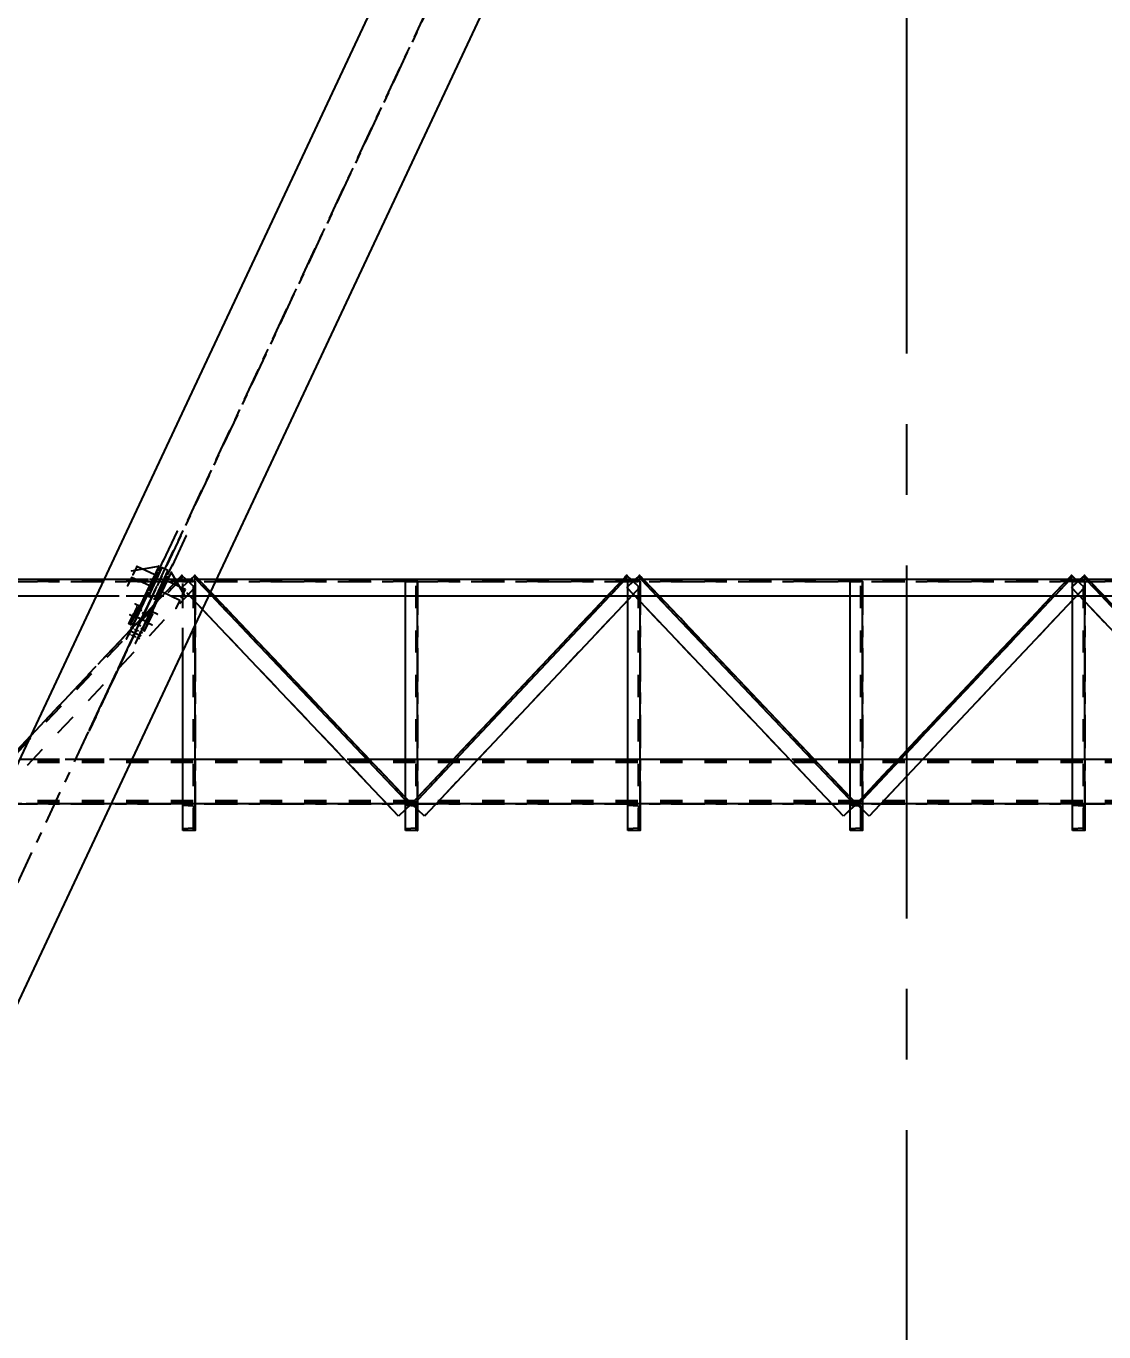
# Model space of a CAD drawing. Header units: millimetres. Extents: x 2368 to 8313, y 7493 to 11698.
# Drawn here: x 4481.4 to 4578.3, y 11225.9 to 11343.4 of the extents above; entities that cross this region are included whole.
import ezdxf

# ---------------------------------------------------------------- set-up
doc = ezdxf.new("R2010")
doc.units = ezdxf.units.MM
for name, pattern in [('CENTER', [50.8, 31.75, -6.35, 6.35, -6.35]), ('XKITLINE00', [0]), ('XKITLINE02', [4, 2, -2]), ('XKITLINE03', [6, 3, -1, 1, -1])]:
    doc.linetypes.add(name, pattern=pattern)
doc.styles.add('ROMANS', font='romans.shx')
doc.dimstyles.new('MD300', dxfattribs={"dimtxt": 2.5, "dimasz": 2.5, "dimexe": 1, "dimexo": 1, "dimgap": 0.5, "dimtad": 1, "dimdec": 1, "dimlfac": 50, "dimrnd": 0.5, "dimdsep": 46, "dimtxsty": 'ROMANS', "dimcen": 1, "dimclrd": 146, "dimclre": 146, "dimclrt": 30, "dimadec": 1, "dimazin": 2, "dimtfac": 1, "dimtdec": 1, "dimtmove": 0, "dimatfit": 1, "dimfxl": 1, "dimtolj": 1, "dimtzin": 0, "dimlwd": -1, "dimlwe": -1, "dimarcsym": 0})

# ---------------------------------------------------------------- blocks, each defined once
blk = doc.blocks.new('*D28')
at = {"color": 146, "transparency": 16777216}
for p, q in [((4264.13, 11249.2), (4264.13, 10991.04)), ((5216.59, 11054.98), (5216.59, 10991.04)), ((5214.09, 10992.04), (4266.63, 10992.04))]:
    blk.add_line(p, q, dxfattribs=at)
for points in [[(4266.63, 10992.45), (4266.63, 10991.62), (4264.13, 10992.04)], [(5214.09, 10992.45), (5214.09, 10991.62), (5216.59, 10992.04)]]:
    blk.add_solid(points, dxfattribs=at)
at = {"layer": 'Defpoints', "color": 0, "transparency": 16777216}
for p in [(4264.13, 11250.2), (5216.59, 11055.98), (4264.13, 10992.04)]:
    blk.add_point(p, dxfattribs=at)
at = {"color": 30, "transparency": 16777216, "insert": (4740.36, 10993.79), "char_height": 2.5, "attachment_point": 5, "style": 'ROMANS'}
blk.add_mtext('\\A1;47623', dxfattribs=at)
blk = doc.blocks.new('*D36')
at = {"color": 146, "transparency": 16777216}
for p, q in [((3888.59, 11276.27), (3888.59, 10979.26)), ((5216.59, 11054.98), (5216.59, 10979.26)), ((3891.09, 10980.26), (5214.09, 10980.26))]:
    blk.add_line(p, q, dxfattribs=at)
for points in [[(3891.09, 10980.68), (3891.09, 10979.85), (3888.59, 10980.26)], [(5214.09, 10980.68), (5214.09, 10979.85), (5216.59, 10980.26)]]:
    blk.add_solid(points, dxfattribs=at)
at = {"layer": 'Defpoints', "color": 0, "transparency": 16777216}
for p in [(3888.59, 11277.27), (5216.59, 11055.98), (5216.59, 10980.26)]:
    blk.add_point(p, dxfattribs=at)
at = {"color": 30, "transparency": 16777216, "insert": (4552.59, 10982.01), "char_height": 2.5, "attachment_point": 5, "style": 'ROMANS'}
blk.add_mtext('\\A1;66400', dxfattribs=at)
blk = doc.blocks.new('*D38')
at = {"color": 146, "transparency": 16777216}
for p, q in [((3888.58, 11276.27), (3888.58, 10968.16)), ((6544.59, 11276.27), (6544.59, 10968.16)), ((6542.09, 10969.16), (3891.08, 10969.16))]:
    blk.add_line(p, q, dxfattribs=at)
for points in [[(3891.08, 10969.58), (3891.08, 10968.75), (3888.58, 10969.16)], [(6542.09, 10969.58), (6542.09, 10968.75), (6544.59, 10969.16)]]:
    blk.add_solid(points, dxfattribs=at)
at = {"layer": 'Defpoints', "color": 0, "transparency": 16777216}
for p in [(3888.58, 11277.27), (6544.59, 11277.27), (3888.58, 10969.16)]:
    blk.add_point(p, dxfattribs=at)
at = {"color": 30, "transparency": 16777216, "insert": (5216.59, 10970.91), "char_height": 2.5, "attachment_point": 5, "style": 'ROMANS'}
blk.add_mtext('\\A1;132800', dxfattribs=at)

msp = doc.modelspace()

# ---------------------------------------------------------------- linework, layer by layer
at = {"color": 6, "linetype": 'CENTER'}
msp.add_line((4560.5882, 10907.5139), (4560.5882, 11495.735), dxfattribs=at)
at = {"color": 8, "linetype": 'XKITLINE03'}
for p, q in [((4396.5881, 11087.0404), (4560.5881, 11436.8368)), ((4396.5882, 11087.0404), (4560.5882, 11436.8368)), ((4543.6773, 11400.7675), (4487.0435, 11279.9733)), ((4494.964, 11297.927), (4491.9527, 11291.5041)), ((4495.7789, 11297.5449), (4492.7676, 11291.122)), ((4490.7406, 11288.9189), (4493.752, 11295.3418)), ((4490.8711, 11294.3796), (4493.305, 11294.7889)), ((4491.3287, 11294.7669), (4490.9727, 11294.0077)), ((4492.9585, 11294.0027), (4491.3287, 11294.7669)), ((4491.5555, 11288.5368), (4494.5669, 11294.9597)), ((4493.305, 11294.7889), (4492.1132, 11292.2469)), ((4492.4074, 11292.0735), (4493.6264, 11294.6736)), ((4494.1335, 11294.4358), (4492.9145, 11291.8358)), ((4493.6264, 11294.6736), (4493.8834, 11294.5621)), ((4493.8834, 11294.5621), (4494.1335, 11294.4358)), ((4490.8661, 11293.7802), (4490.5101, 11293.0209)), ((4492.4959, 11293.016), (4490.8661, 11293.7802)), ((4491.6415, 11291.1937), (4492.9585, 11294.0027)), ((4492.728, 11290.6843), (4494.045, 11293.4933)), ((4494.4277, 11294.2625), (4493.2359, 11291.7205)), ((4494.045, 11293.4933), (4495.6748, 11292.7292)), ((4495.6698, 11292.1297), (4494.4277, 11294.2625)), ((4492.9937, 11292.6644), (4487.0749, 11280.0401)), ((4491.1789, 11290.207), (4492.4959, 11293.016)), ((4491.879, 11290.2868), (4493.1323, 11292.9601)), ((4492.2654, 11289.6976), (4493.5824, 11292.5066)), ((4493.5824, 11292.5066), (4495.2122, 11291.7425)), ((4495.6748, 11292.7292), (4495.3189, 11291.97)), ((4491.9527, 11291.5041), (4490.4141, 11288.2224)), ((4491.3577, 11291.1536), (4490.9163, 11290.2122)), ((4491.5025, 11291.0857), (4491.0611, 11290.1443)), ((4491.1888, 11291.4059), (4491.6415, 11291.1937)), ((4492.7676, 11291.122), (4491.229, 11287.8403)), ((4492.6575, 11291.9473), (4492.4074, 11292.0735)), ((4495.2122, 11291.7425), (4494.8563, 11290.9833)), ((4490.6295, 11289.6005), (4491.0708, 11290.5419)), ((4490.9163, 11290.2122), (4490.6295, 11289.6005)), ((4490.7262, 11290.4192), (4491.1789, 11290.207)), ((4490.7743, 11289.5325), (4491.2157, 11290.474)), ((4491.0611, 11290.1443), (4490.7743, 11289.5325)), ((4491.1543, 11288.7412), (4491.879, 11290.2868)), ((4492.2974, 11289.7658), (4491.2109, 11290.2752)), ((4492.0057, 11288.9552), (4492.4471, 11289.8966)), ((4492.7339, 11290.5084), (4492.2925, 11289.567)), ((4493.1807, 11290.472), (4492.728, 11290.6843)), ((4487.1132, 11280.1218), (4491.1543, 11288.7412)), ((4490.4141, 11288.2224), (4490.7406, 11288.9189)), ((4492.2925, 11289.567), (4492.0057, 11288.9552)), ((4492.7181, 11289.4853), (4492.2654, 11289.6976)), ((4491.229, 11287.8403), (4491.5555, 11288.5368)), ((4487.0749, 11280.0401), (4487.1132, 11280.1218))]:
    msp.add_line(p, q, dxfattribs=at)
at = {"color": 8, "linetype": 'XKITLINE00'}
for p, q in [((4543.5416, 11411.2266), (4479.3481, 11274.3079)), ((4551.8238, 11407.3948), (4413.0825, 11111.4729))]:
    msp.add_line(p, q, dxfattribs=at)
at = {"color": 3, "linetype": 'XKITLINE02'}
for p, q in [((4636.3955, 11293.5862), (4299.3994, 11293.5862)), ((4636.3955, 11293.4162), (4299.3994, 11293.4162)), ((4636.3955, 11293.4162), (4299.3994, 11293.4162)), ((4495.3854, 11293.9644), (4476.0381, 11273.4162)), ((4495.5019, 11293.8547), (4476.1546, 11273.3065)), ((4495.5019, 11293.8547), (4481.5803, 11279.069)), ((4495.3854, 11293.9644), (4481.7983, 11279.5339)), ((4498.4653, 11293.5862), (4488.3866, 11293.5862)), ((4496.5503, 11292.8676), (4495.3854, 11293.9644)), ((4496.5503, 11292.8676), (4495.3854, 11293.9644)), ((4496.5481, 11293.9667), (4495.3872, 11292.8657)), ((4496.5481, 11293.9667), (4495.3872, 11292.8657)), ((4496.5881, 11293.4162), (4495.4881, 11293.4162)), ((4495.4881, 11287.2361), (4495.4881, 11293.4162)), ((4495.4881, 11271.0162), (4495.4881, 11293.4162)), ((4496.5881, 11293.4162), (4495.4881, 11293.4162)), ((4515.922, 11273.3061), (4496.432, 11293.8566)), ((4498.1111, 11292.0862), (4496.4321, 11293.8566)), ((4496.4481, 11271.0162), (4496.4481, 11293.4162)), ((4496.4481, 11271.0162), (4496.4481, 11293.4162)), ((4516.0381, 11273.4162), (4496.5481, 11293.9667)), ((4498.3316, 11292.0862), (4496.5481, 11293.9667)), ((4496.5881, 11289.5823), (4496.5881, 11293.4162)), ((4496.5881, 11271.0162), (4496.5881, 11293.4162)), ((4516.5881, 11293.4162), (4515.4881, 11293.4162)), ((4515.4881, 11292.0862), (4515.4881, 11293.4162)), ((4515.4881, 11271.0162), (4515.4881, 11293.4162)), ((4516.5881, 11293.4162), (4515.4881, 11293.4162)), ((4535.3854, 11293.9644), (4516.0381, 11273.4162)), ((4535.5019, 11293.8547), (4516.1546, 11273.3065)), ((4516.4481, 11271.0162), (4516.4481, 11293.4162)), ((4516.4481, 11271.0162), (4516.4481, 11293.4162)), ((4516.5881, 11292.0862), (4516.5881, 11293.4162)), ((4516.5881, 11271.0162), (4516.5881, 11293.4162)), ((4535.0293, 11293.5862), (4533.617, 11292.0862)), ((4535.2491, 11293.5862), (4533.8368, 11292.0862)), ((4535.5019, 11293.8547), (4535.3854, 11293.9644)), ((4536.5503, 11292.8676), (4535.3854, 11293.9644)), ((4536.5481, 11293.9667), (4535.3872, 11292.8657)), ((4536.1469, 11293.5862), (4535.3872, 11292.8657)), ((4535.4881, 11271.0162), (4535.4881, 11293.4162)), ((4536.5881, 11293.4162), (4535.4881, 11293.4162)), ((4536.5881, 11293.4162), (4535.4881, 11293.4162)), ((4535.4881, 11292.0862), (4535.4881, 11293.4162)), ((4536.5503, 11292.8676), (4535.7871, 11293.5862)), ((4555.922, 11273.3061), (4536.432, 11293.8566)), ((4536.4481, 11271.0162), (4536.4481, 11293.4162)), ((4536.4481, 11271.0162), (4536.4481, 11293.4162)), ((4556.0381, 11273.4162), (4536.5481, 11293.9667)), ((4536.5881, 11271.0162), (4536.5881, 11293.4162)), ((4536.5881, 11292.0862), (4536.5881, 11293.4162)), ((4538.1111, 11292.0862), (4536.6885, 11293.5862)), ((4538.3316, 11292.0862), (4536.909, 11293.5862)), ((4556.5881, 11293.4162), (4555.4881, 11293.4162)), ((4555.4881, 11292.0862), (4555.4881, 11293.4162)), ((4555.4881, 11271.0162), (4555.4881, 11293.4162)), ((4556.5881, 11293.4162), (4555.4881, 11293.4162)), ((4575.3854, 11293.9644), (4556.0381, 11273.4162)), ((4575.5019, 11293.8547), (4556.1546, 11273.3065)), ((4556.4481, 11271.0162), (4556.4481, 11293.4162)), ((4556.4481, 11271.0162), (4556.4481, 11293.4162)), ((4556.5881, 11292.0862), (4556.5881, 11293.4162)), ((4556.5881, 11271.0162), (4556.5881, 11293.4162)), ((4575.0293, 11293.5862), (4573.617, 11292.0862)), ((4575.2491, 11293.5862), (4573.8368, 11292.0862)), ((4575.5019, 11293.8547), (4575.3854, 11293.9644)), ((4576.5503, 11292.8676), (4575.3854, 11293.9644)), ((4576.5481, 11293.9667), (4575.3872, 11292.8657)), ((4576.1469, 11293.5862), (4575.3872, 11292.8657)), ((4576.5881, 11293.4162), (4575.4881, 11293.4162)), ((4575.4881, 11292.0862), (4575.4881, 11293.4162)), ((4575.4881, 11271.0162), (4575.4881, 11293.4162)), ((4576.5881, 11293.4162), (4575.4881, 11293.4162)), ((4576.5503, 11292.8676), (4575.7871, 11293.5862)), ((4595.922, 11273.3061), (4576.432, 11293.8566)), ((4576.4481, 11271.0162), (4576.4481, 11293.4162)), ((4576.4481, 11271.0162), (4576.4481, 11293.4162)), ((4596.0381, 11273.4162), (4576.5481, 11293.9667)), ((4576.5881, 11292.0862), (4576.5881, 11293.4162)), ((4576.5881, 11271.0162), (4576.5881, 11293.4162)), ((4578.1111, 11292.0862), (4576.6885, 11293.5862)), ((4578.3316, 11292.0862), (4576.909, 11293.5862)), ((4636.3955, 11292.0862), (4299.3994, 11292.0862)), ((4496.5503, 11292.8676), (4477.203, 11272.3194)), ((4496.5503, 11292.8676), (4479.6187, 11274.885)), ((4497.762, 11292.0862), (4487.6833, 11292.0862)), ((4514.8771, 11272.3152), (4495.3872, 11292.8657)), ((4497.221, 11290.9321), (4495.3872, 11292.8657)), ((4536.5503, 11292.8676), (4517.203, 11272.3194)), ((4536.5881, 11291.5995), (4535.3872, 11292.8657)), ((4554.8771, 11272.3152), (4535.3872, 11292.8657)), ((4536.5503, 11292.8676), (4535.4881, 11291.7394)), ((4576.5503, 11292.8676), (4557.203, 11272.3194)), ((4576.5881, 11291.5995), (4575.3872, 11292.8657)), ((4594.8771, 11272.3152), (4575.3872, 11292.8657)), ((4576.5503, 11292.8676), (4575.4881, 11291.7394)), ((4491.3714, 11290.9944), (4491.5162, 11290.9265)), ((4491.5221, 11290.939), (4491.7937, 11290.8117)), ((4490.8389, 11290.2356), (4490.9838, 11290.1677)), ((4490.9211, 11290.411), (4491.066, 11290.3431)), ((4491.0033, 11290.5864), (4491.1482, 11290.5184)), ((4491.066, 11290.3431), (4491.2109, 11290.2752)), ((4491.2109, 11290.2752), (4491.4825, 11290.1478)), ((4491.573, 11290.1054), (4491.9352, 11289.9356)), ((4491.8174, 11290.6266), (4492.1796, 11290.4568)), ((4492.0257, 11289.8931), (4492.2974, 11289.7658)), ((4492.2974, 11289.7658), (4492.4422, 11289.6978)), ((4492.337, 11290.557), (4492.6086, 11290.4296)), ((4492.4853, 11290.1666), (4492.6302, 11290.0987)), ((4490.5109, 11288.7822), (4490.7825, 11288.6549)), ((4490.6342, 11289.0453), (4491.7207, 11288.5358)), ((4490.7575, 11289.3083), (4491.0292, 11289.1809)), ((4490.7606, 11289.6918), (4490.9055, 11289.6238)), ((4490.8731, 11288.6124), (4491.2352, 11288.4426)), ((4490.8996, 11289.6113), (4491.1712, 11289.484)), ((4491.1197, 11289.1385), (4491.4819, 11288.9687)), ((4491.3287, 11289.5841), (4491.6908, 11289.4143)), ((4491.5724, 11288.9262), (4491.8441, 11288.7989)), ((4491.7145, 11289.2293), (4491.9861, 11289.1019)), ((4492.1094, 11289.3649), (4492.2543, 11289.297)), ((4491.3258, 11288.4002), (4491.5974, 11288.2728)), ((4636.3956, 11277.4162), (4299.3994, 11277.4162)), ((4636.3955, 11277.4162), (4299.3994, 11277.4162)), ((4636.3956, 11277.2462), (4299.3994, 11277.2462)), ((4636.3955, 11277.2462), (4299.3994, 11277.2462)), ((4636.3956, 11277.1398), (4299.3994, 11277.1398)), ((4636.3955, 11277.1398), (4299.3994, 11277.1398)), ((4490.8841, 11277.4162), (4479.8043, 11277.4162)), ((4496.5881, 11277.4162), (4495.4881, 11277.4162)), ((4512.2445, 11277.4162), (4510.0394, 11277.4162)), ((4516.5881, 11277.4162), (4515.4881, 11277.4162)), ((4522.0019, 11277.4162), (4519.8043, 11277.4162)), ((4536.5881, 11277.4162), (4535.4881, 11277.4162)), ((4552.2445, 11277.4162), (4550.0394, 11277.4162)), ((4556.5881, 11277.4162), (4555.4881, 11277.4162)), ((4562.0019, 11277.4162), (4559.8043, 11277.4162)), ((4576.5881, 11277.4162), (4575.4881, 11277.4162)), ((4636.3956, 11273.6926), (4299.3994, 11273.6926)), ((4636.3955, 11273.6926), (4299.3994, 11273.6926)), ((4636.3956, 11273.5862), (4299.3994, 11273.5862)), ((4636.3955, 11273.5862), (4299.3994, 11273.5862)), ((4636.3956, 11273.4162), (4299.3994, 11273.4162)), ((4489.0087, 11273.4162), (4469.5873, 11273.4162)), ((4496.5881, 11273.4162), (4495.4881, 11273.4162)), ((4495.4881, 11273.4162), (4495.4881, 11273.2802)), ((4496.5881, 11273.4162), (4495.4881, 11273.4162)), ((4495.4881, 11273.4162), (4495.4881, 11273.2802)), ((4496.5881, 11273.4162), (4496.5881, 11271.0162)), ((4496.5881, 11273.4162), (4496.5881, 11271.0162)), ((4518.2357, 11273.4162), (4513.833, 11273.4162)), ((4516.0381, 11273.4162), (4514.8771, 11272.3152)), ((4515.4881, 11273.7636), (4515.4881, 11273.9961)), ((4515.4881, 11273.4162), (4515.4881, 11273.2802)), ((4516.5881, 11273.4162), (4515.4881, 11273.4162)), ((4515.4881, 11273.4162), (4515.4881, 11273.2802)), ((4515.922, 11273.3061), (4515.4881, 11272.8946)), ((4516.5881, 11272.8983), (4516.0381, 11273.4162)), ((4517.203, 11272.3194), (4516.0381, 11273.4162)), ((4516.5881, 11273.7669), (4516.5881, 11274.0003)), ((4516.5881, 11273.4162), (4516.5881, 11271.0162)), ((4516.5881, 11273.4162), (4516.5881, 11271.0162)), ((4536.5881, 11273.4162), (4535.4881, 11273.4162)), ((4535.4881, 11273.4162), (4535.4881, 11273.2802)), ((4536.5881, 11273.4162), (4535.4881, 11273.4162)), ((4535.4881, 11273.4162), (4535.4881, 11273.2802)), ((4536.5881, 11273.4162), (4536.5881, 11271.0162)), ((4536.5881, 11273.4162), (4536.5881, 11271.0162)), ((4558.2357, 11273.4162), (4553.833, 11273.4162)), ((4556.0381, 11273.4162), (4554.8771, 11272.3152)), ((4555.4881, 11273.7636), (4555.4881, 11273.9961)), ((4555.4881, 11273.4162), (4555.4881, 11273.2802)), ((4556.5881, 11273.4162), (4555.4881, 11273.4162)), ((4555.4881, 11273.4162), (4555.4881, 11273.2802)), ((4555.922, 11273.3061), (4555.4881, 11272.8946)), ((4556.5881, 11272.8983), (4556.0381, 11273.4162)), ((4557.203, 11272.3194), (4556.0381, 11273.4162)), ((4556.5881, 11273.7669), (4556.5881, 11274.0003)), ((4556.5881, 11273.4162), (4556.5881, 11271.0162)), ((4556.5881, 11273.4162), (4556.5881, 11271.0162)), ((4576.5881, 11273.4162), (4575.4881, 11273.4162)), ((4575.4881, 11273.4162), (4575.4881, 11273.2802)), ((4576.5881, 11273.4162), (4575.4881, 11273.4162)), ((4575.4881, 11273.4162), (4575.4881, 11273.2802)), ((4576.5881, 11273.4162), (4576.5881, 11271.0162)), ((4576.5881, 11273.4162), (4576.5881, 11271.0162)), ((4496.4481, 11273.2034), (4495.4881, 11273.2802)), ((4496.4481, 11273.2034), (4496.4481, 11271.229)), ((4496.4481, 11273.2034), (4496.4481, 11271.229)), ((4516.4481, 11273.2034), (4515.4881, 11273.2802)), ((4516.4481, 11273.2034), (4516.4481, 11271.229)), ((4516.4481, 11273.2034), (4516.4481, 11271.229)), ((4536.4481, 11273.2034), (4535.4881, 11273.2802)), ((4536.4481, 11273.2034), (4536.4481, 11271.229)), ((4536.4481, 11273.2034), (4536.4481, 11271.229)), ((4556.4481, 11273.2034), (4555.4881, 11273.2802)), ((4556.4481, 11273.2034), (4556.4481, 11271.229)), ((4556.4481, 11273.2034), (4556.4481, 11271.229)), ((4576.4481, 11273.2034), (4575.4881, 11273.2802)), ((4576.4481, 11273.2034), (4576.4481, 11271.229)), ((4576.4481, 11273.2034), (4576.4481, 11271.229)), ((4496.4481, 11271.229), (4495.4881, 11271.1522)), ((4495.4881, 11271.1522), (4495.4881, 11271.0162)), ((4495.4881, 11271.1522), (4495.4881, 11271.0162)), ((4496.5881, 11271.0162), (4495.4881, 11271.0162)), ((4496.5881, 11271.0162), (4495.4881, 11271.0162)), ((4516.4481, 11271.229), (4515.4881, 11271.1522)), ((4515.4881, 11271.1522), (4515.4881, 11271.0162)), ((4515.4881, 11271.1522), (4515.4881, 11271.0162)), ((4516.5881, 11271.0162), (4515.4881, 11271.0162)), ((4516.5881, 11271.0162), (4515.4881, 11271.0162)), ((4536.4481, 11271.229), (4535.4881, 11271.1522)), ((4535.4881, 11271.1522), (4535.4881, 11271.0162)), ((4535.4881, 11271.1522), (4535.4881, 11271.0162)), ((4536.5881, 11271.0162), (4535.4881, 11271.0162)), ((4536.5881, 11271.0162), (4535.4881, 11271.0162)), ((4556.4481, 11271.229), (4555.4881, 11271.1522)), ((4555.4881, 11271.1522), (4555.4881, 11271.0162)), ((4555.4881, 11271.1522), (4555.4881, 11271.0162)), ((4556.5881, 11271.0162), (4555.4881, 11271.0162)), ((4556.5881, 11271.0162), (4555.4881, 11271.0162)), ((4576.4481, 11271.229), (4575.4881, 11271.1522)), ((4575.4881, 11271.1522), (4575.4881, 11271.0162)), ((4575.4881, 11271.1522), (4575.4881, 11271.0162)), ((4576.5881, 11271.0162), (4575.4881, 11271.0162)), ((4576.5881, 11271.0162), (4575.4881, 11271.0162))]:
    msp.add_line(p, q, dxfattribs=at)
at = {"color": 1, "linetype": 'XKITLINE03'}
for p, q in [((4299.3994, 11293.4162), (4636.3955, 11293.4162)), ((4299.3994, 11293.4162), (4636.3955, 11293.4162)), ((4495.3854, 11293.9644), (4476.0381, 11273.4162)), ((4476.0381, 11273.4162), (4495.3854, 11293.9644)), ((4516.0381, 11273.4162), (4496.5481, 11293.9667)), ((4496.5481, 11293.9667), (4516.0381, 11273.4162)), ((4496.5881, 11293.4162), (4496.5881, 11271.0162)), ((4496.5881, 11271.0162), (4496.5881, 11293.4162)), ((4516.0381, 11273.4162), (4535.3854, 11293.9644)), ((4535.3854, 11293.9644), (4516.0381, 11273.4162)), ((4516.5881, 11293.4162), (4516.5881, 11271.0162)), ((4516.5881, 11271.0162), (4516.5881, 11293.4162)), ((4536.5481, 11293.9667), (4556.0381, 11273.4162)), ((4556.0381, 11273.4162), (4536.5481, 11293.9667)), ((4536.5881, 11271.0162), (4536.5881, 11293.4162)), ((4536.5881, 11293.4162), (4536.5881, 11271.0162)), ((4556.0381, 11273.4162), (4575.3854, 11293.9644)), ((4575.3854, 11293.9644), (4556.0381, 11273.4162)), ((4556.5881, 11293.4162), (4556.5881, 11271.0162)), ((4556.5881, 11271.0162), (4556.5881, 11293.4162)), ((4576.5481, 11293.9667), (4596.0381, 11273.4162)), ((4596.0381, 11273.4162), (4576.5481, 11293.9667)), ((4576.5881, 11293.4162), (4576.5881, 11271.0162)), ((4576.5881, 11271.0162), (4576.5881, 11293.4162)), ((4636.3956, 11273.4162), (4299.3994, 11273.4162)), ((4299.3994, 11273.4162), (4636.3955, 11273.4162)), ((4496.5881, 11273.4162), (4496.5881, 11273.4162)), ((4516.5881, 11273.4162), (4516.5881, 11273.4162)), ((4536.5881, 11273.4162), (4536.5881, 11273.4162)), ((4556.5881, 11273.4162), (4556.5881, 11273.4162)), ((4576.5881, 11273.4162), (4576.5881, 11273.4162))]:
    msp.add_line(p, q, dxfattribs=at)
at = {"color": 7, "linetype": 'XKITLINE00'}
for p, q in [((4488.3866, 11293.5862), (4465.0718, 11293.5862)), ((4621.4402, 11293.5862), (4498.4653, 11293.5862)), ((4535.3854, 11293.9644), (4535.0293, 11293.5862)), ((4535.5019, 11293.8547), (4535.2491, 11293.5862)), ((4535.5019, 11293.8547), (4535.3854, 11293.9644)), ((4535.7871, 11293.5862), (4535.5019, 11293.8547)), ((4536.5481, 11293.9667), (4536.1469, 11293.5862)), ((4536.6885, 11293.5862), (4536.4321, 11293.8566)), ((4536.909, 11293.5862), (4536.5481, 11293.9667)), ((4575.3854, 11293.9644), (4575.0293, 11293.5862)), ((4575.5019, 11293.8547), (4575.2491, 11293.5862)), ((4575.5019, 11293.8547), (4575.3854, 11293.9644)), ((4575.7871, 11293.5862), (4575.5019, 11293.8547)), ((4576.5481, 11293.9667), (4576.1469, 11293.5862)), ((4576.6885, 11293.5862), (4576.4321, 11293.8566)), ((4576.909, 11293.5862), (4576.5481, 11293.9667)), ((4487.6833, 11292.0862), (4465.8584, 11292.0862)), ((4622.124, 11292.0862), (4497.762, 11292.0862)), ((4515.922, 11273.3061), (4498.1111, 11292.0862)), ((4516.0381, 11273.4162), (4498.3316, 11292.0862)), ((4515.4881, 11273.9961), (4515.4881, 11292.0862)), ((4533.617, 11292.0862), (4516.0381, 11273.4162)), ((4533.8368, 11292.0862), (4516.1546, 11273.3065)), ((4516.5881, 11274.0003), (4516.5881, 11292.0862)), ((4535.4881, 11271.0162), (4535.4881, 11292.0862)), ((4536.5881, 11271.0162), (4536.5881, 11292.0862)), ((4555.922, 11273.3061), (4538.1111, 11292.0862)), ((4556.0381, 11273.4162), (4538.3316, 11292.0862)), ((4555.4881, 11273.9961), (4555.4881, 11292.0862)), ((4573.617, 11292.0862), (4556.0381, 11273.4162)), ((4573.8368, 11292.0862), (4556.1546, 11273.3065)), ((4556.5881, 11274.0003), (4556.5881, 11292.0862)), ((4575.4881, 11271.0162), (4575.4881, 11292.0862)), ((4576.5881, 11271.0162), (4576.5881, 11292.0862)), ((4595.922, 11273.3061), (4578.1111, 11292.0862)), ((4514.8772, 11272.3152), (4497.221, 11290.9321)), ((4535.4881, 11291.7394), (4517.203, 11272.3194)), ((4554.8772, 11272.3152), (4536.5881, 11291.5995)), ((4575.4881, 11291.7394), (4557.203, 11272.3194)), ((4594.8772, 11272.3152), (4576.5881, 11291.5995)), ((4496.5881, 11271.0162), (4496.5881, 11289.5823)), ((4495.4881, 11271.0162), (4495.4881, 11287.2361)), ((4481.7983, 11279.5339), (4477.1747, 11274.6233)), ((4481.5803, 11279.069), (4477.4164, 11274.6467)), ((4495.4881, 11277.4162), (4490.8841, 11277.4162)), ((4510.0394, 11277.4162), (4496.5881, 11277.4162)), ((4515.4881, 11277.4162), (4512.2445, 11277.4162)), ((4519.8043, 11277.4162), (4516.5881, 11277.4162)), ((4535.4881, 11277.4162), (4522.0019, 11277.4162)), ((4550.0394, 11277.4162), (4536.5881, 11277.4162)), ((4555.4881, 11277.4162), (4552.2445, 11277.4162)), ((4559.8043, 11277.4162), (4556.5881, 11277.4162)), ((4575.4881, 11277.4162), (4562.0019, 11277.4162)), ((4590.0394, 11277.4162), (4576.5881, 11277.4162)), ((4495.4881, 11273.4162), (4489.0087, 11273.4162)), ((4513.833, 11273.4162), (4496.5881, 11273.4162)), ((4515.4881, 11271.0162), (4515.4881, 11273.7636)), ((4516.0381, 11273.4162), (4515.922, 11273.3061)), ((4516.1546, 11273.3065), (4516.0381, 11273.4162)), ((4516.5881, 11271.0162), (4516.5881, 11273.7669)), ((4535.4881, 11273.4162), (4518.2357, 11273.4162)), ((4553.833, 11273.4162), (4536.5881, 11273.4162)), ((4555.4881, 11271.0162), (4555.4881, 11273.7636)), ((4556.0381, 11273.4162), (4555.922, 11273.3061)), ((4556.1546, 11273.3065), (4556.0381, 11273.4162)), ((4556.5881, 11271.0162), (4556.5881, 11273.7669)), ((4575.4881, 11273.4162), (4558.2357, 11273.4162)), ((4593.833, 11273.4162), (4576.5881, 11273.4162)), ((4515.4881, 11272.8946), (4514.8772, 11272.3152)), ((4517.203, 11272.3194), (4516.5881, 11272.8983)), ((4555.4881, 11272.8946), (4554.8772, 11272.3152)), ((4557.203, 11272.3194), (4556.5881, 11272.8983)), ((4496.5881, 11271.0162), (4495.4881, 11271.0162)), ((4516.5881, 11271.0162), (4515.4881, 11271.0162)), ((4536.5881, 11271.0162), (4535.4881, 11271.0162)), ((4556.5881, 11271.0162), (4555.4881, 11271.0162)), ((4576.5881, 11271.0162), (4575.4881, 11271.0162))]:
    msp.add_line(p, q, dxfattribs=at)
at = {"color": 8, "linetype": 'XKITLINE00'}
for centre in [(4494.964, 11297.927), (4495.7789, 11297.5449), (4491.3287, 11294.7669), (4491.3287, 11294.7669), (4493.305, 11294.7889), (4493.305, 11294.7889), (4493.6264, 11294.6736), (4493.6264, 11294.6736), (4493.752, 11295.3418), (4493.8834, 11294.5621), (4493.8834, 11294.5621), (4494.1335, 11294.4358), (4494.1335, 11294.4358), (4494.5669, 11294.9597), (4490.8661, 11293.7802), (4490.8661, 11293.7802), (4490.8711, 11294.3796), (4490.9727, 11294.0077), (4492.9585, 11294.0027), (4492.9585, 11294.0027), (4494.045, 11293.4933), (4494.045, 11293.4933), (4494.4277, 11294.2625), (4494.4277, 11294.2625), (4490.5101, 11293.0209), (4492.1132, 11292.2469), (4492.4959, 11293.016), (4492.4959, 11293.016), (4492.9937, 11292.6644), (4493.1323, 11292.9601), (4493.5824, 11292.5066), (4493.5824, 11292.5066), (4495.6698, 11292.1297), (4495.6748, 11292.7292), (4495.6748, 11292.7292), (4491.1888, 11291.4059), (4491.3577, 11291.1536), (4491.5025, 11291.0857), (4491.6415, 11291.1937), (4491.6415, 11291.1937), (4491.9527, 11291.5041), (4491.9527, 11291.5041), (4492.4074, 11292.0735), (4492.4074, 11292.0735), (4492.6575, 11291.9473), (4492.7676, 11291.122), (4492.7676, 11291.122), (4492.9145, 11291.8358), (4493.2359, 11291.7205), (4494.8563, 11290.9833), (4495.2122, 11291.7425), (4495.2122, 11291.7425), (4495.3189, 11291.97), (4490.7262, 11290.4192), (4490.9163, 11290.2122), (4490.9163, 11290.2122), (4491.0611, 11290.1443), (4491.0611, 11290.1443), (4491.0708, 11290.5419), (4491.1789, 11290.207), (4491.1789, 11290.207), (4491.2109, 11290.2752), (4491.2157, 11290.474), (4491.879, 11290.2868), (4491.879, 11290.2868), (4492.2974, 11289.7658), (4492.4471, 11289.8966), (4492.728, 11290.6843), (4492.728, 11290.6843), (4492.7339, 11290.5084), (4493.1807, 11290.472), (4490.6295, 11289.6005), (4490.6295, 11289.6005), (4490.7406, 11288.9189), (4490.7406, 11288.9189), (4490.7743, 11289.5325), (4490.7743, 11289.5325), (4491.1543, 11288.7412), (4491.1543, 11288.7412), (4492.0057, 11288.9552), (4492.0057, 11288.9552), (4492.2654, 11289.6976), (4492.2654, 11289.6976), (4492.2925, 11289.567), (4492.2925, 11289.567), (4492.7181, 11289.4853), (4490.4141, 11288.2224), (4490.4141, 11288.2224), (4491.229, 11287.8403), (4491.229, 11287.8403), (4491.5555, 11288.5368), (4491.5555, 11288.5368), (4487.0435, 11279.9733), (4487.0749, 11280.0401), (4487.0749, 11280.0401), (4487.1132, 11280.1218), (4487.1132, 11280.1218)]:
    msp.add_circle(centre, 0.004, dxfattribs=at)
at = {"color": 1, "linetype": 'XKITLINE00'}
for centre in [(4495.3854, 11293.9644), (4495.3854, 11293.9644), (4496.5481, 11293.9667), (4496.5481, 11293.9667), (4496.5881, 11293.4162), (4496.5881, 11293.4162), (4516.5881, 11293.4162), (4516.5881, 11293.4162), (4535.3854, 11293.9644), (4535.3854, 11293.9644), (4536.5481, 11293.9667), (4536.5481, 11293.9667), (4536.5881, 11293.4162), (4536.5881, 11293.4162), (4556.5881, 11293.4162), (4556.5881, 11293.4162), (4575.3854, 11293.9644), (4575.3854, 11293.9644), (4576.5481, 11293.9667), (4576.5481, 11293.9667), (4576.5881, 11293.4162), (4576.5881, 11293.4162), (4496.5881, 11273.4162), (4516.0381, 11273.4162), (4516.0381, 11273.4162), (4516.0381, 11273.4162), (4516.0381, 11273.4162), (4516.5881, 11273.4162), (4536.5881, 11273.4162), (4556.0381, 11273.4162), (4556.0381, 11273.4162), (4556.0381, 11273.4162), (4556.0381, 11273.4162), (4556.5881, 11273.4162), (4576.5881, 11273.4162), (4496.5881, 11271.0162), (4496.5881, 11271.0162), (4516.5881, 11271.0162), (4516.5881, 11271.0162), (4536.5881, 11271.0162), (4536.5881, 11271.0162), (4556.5881, 11271.0162), (4556.5881, 11271.0162), (4576.5881, 11271.0162), (4576.5881, 11271.0162)]:
    msp.add_circle(centre, 0.004, dxfattribs=at)

# ---------------------------------------------------------------- dimensions: what is measured, and where the dimension line sits
for base, p1, p2, picture, middle in [((3888.5836, 10969.1621), (6544.5882, 11277.2708), (3888.5836, 11277.2703), '*D38', (5216.5859, 10970.9121)), ((5216.5882, 10980.2647), (3888.5882, 11277.2717), (5216.5882, 11055.9804), '*D36', (4552.5882, 10982.0147)), ((4264.1289, 10992.0378), (5216.5882, 11055.9804), (4264.1289, 11250.201), '*D28', (4740.3585, 10993.7878))]:
    dim = msp.add_linear_dim(base=base, p1=p1, p2=p2, dimstyle='MD300')
    dim.commit()
    dim.dimension.update_dxf_attribs({"geometry": picture, "text_midpoint": middle})

doc.saveas('drawing.dxf')
